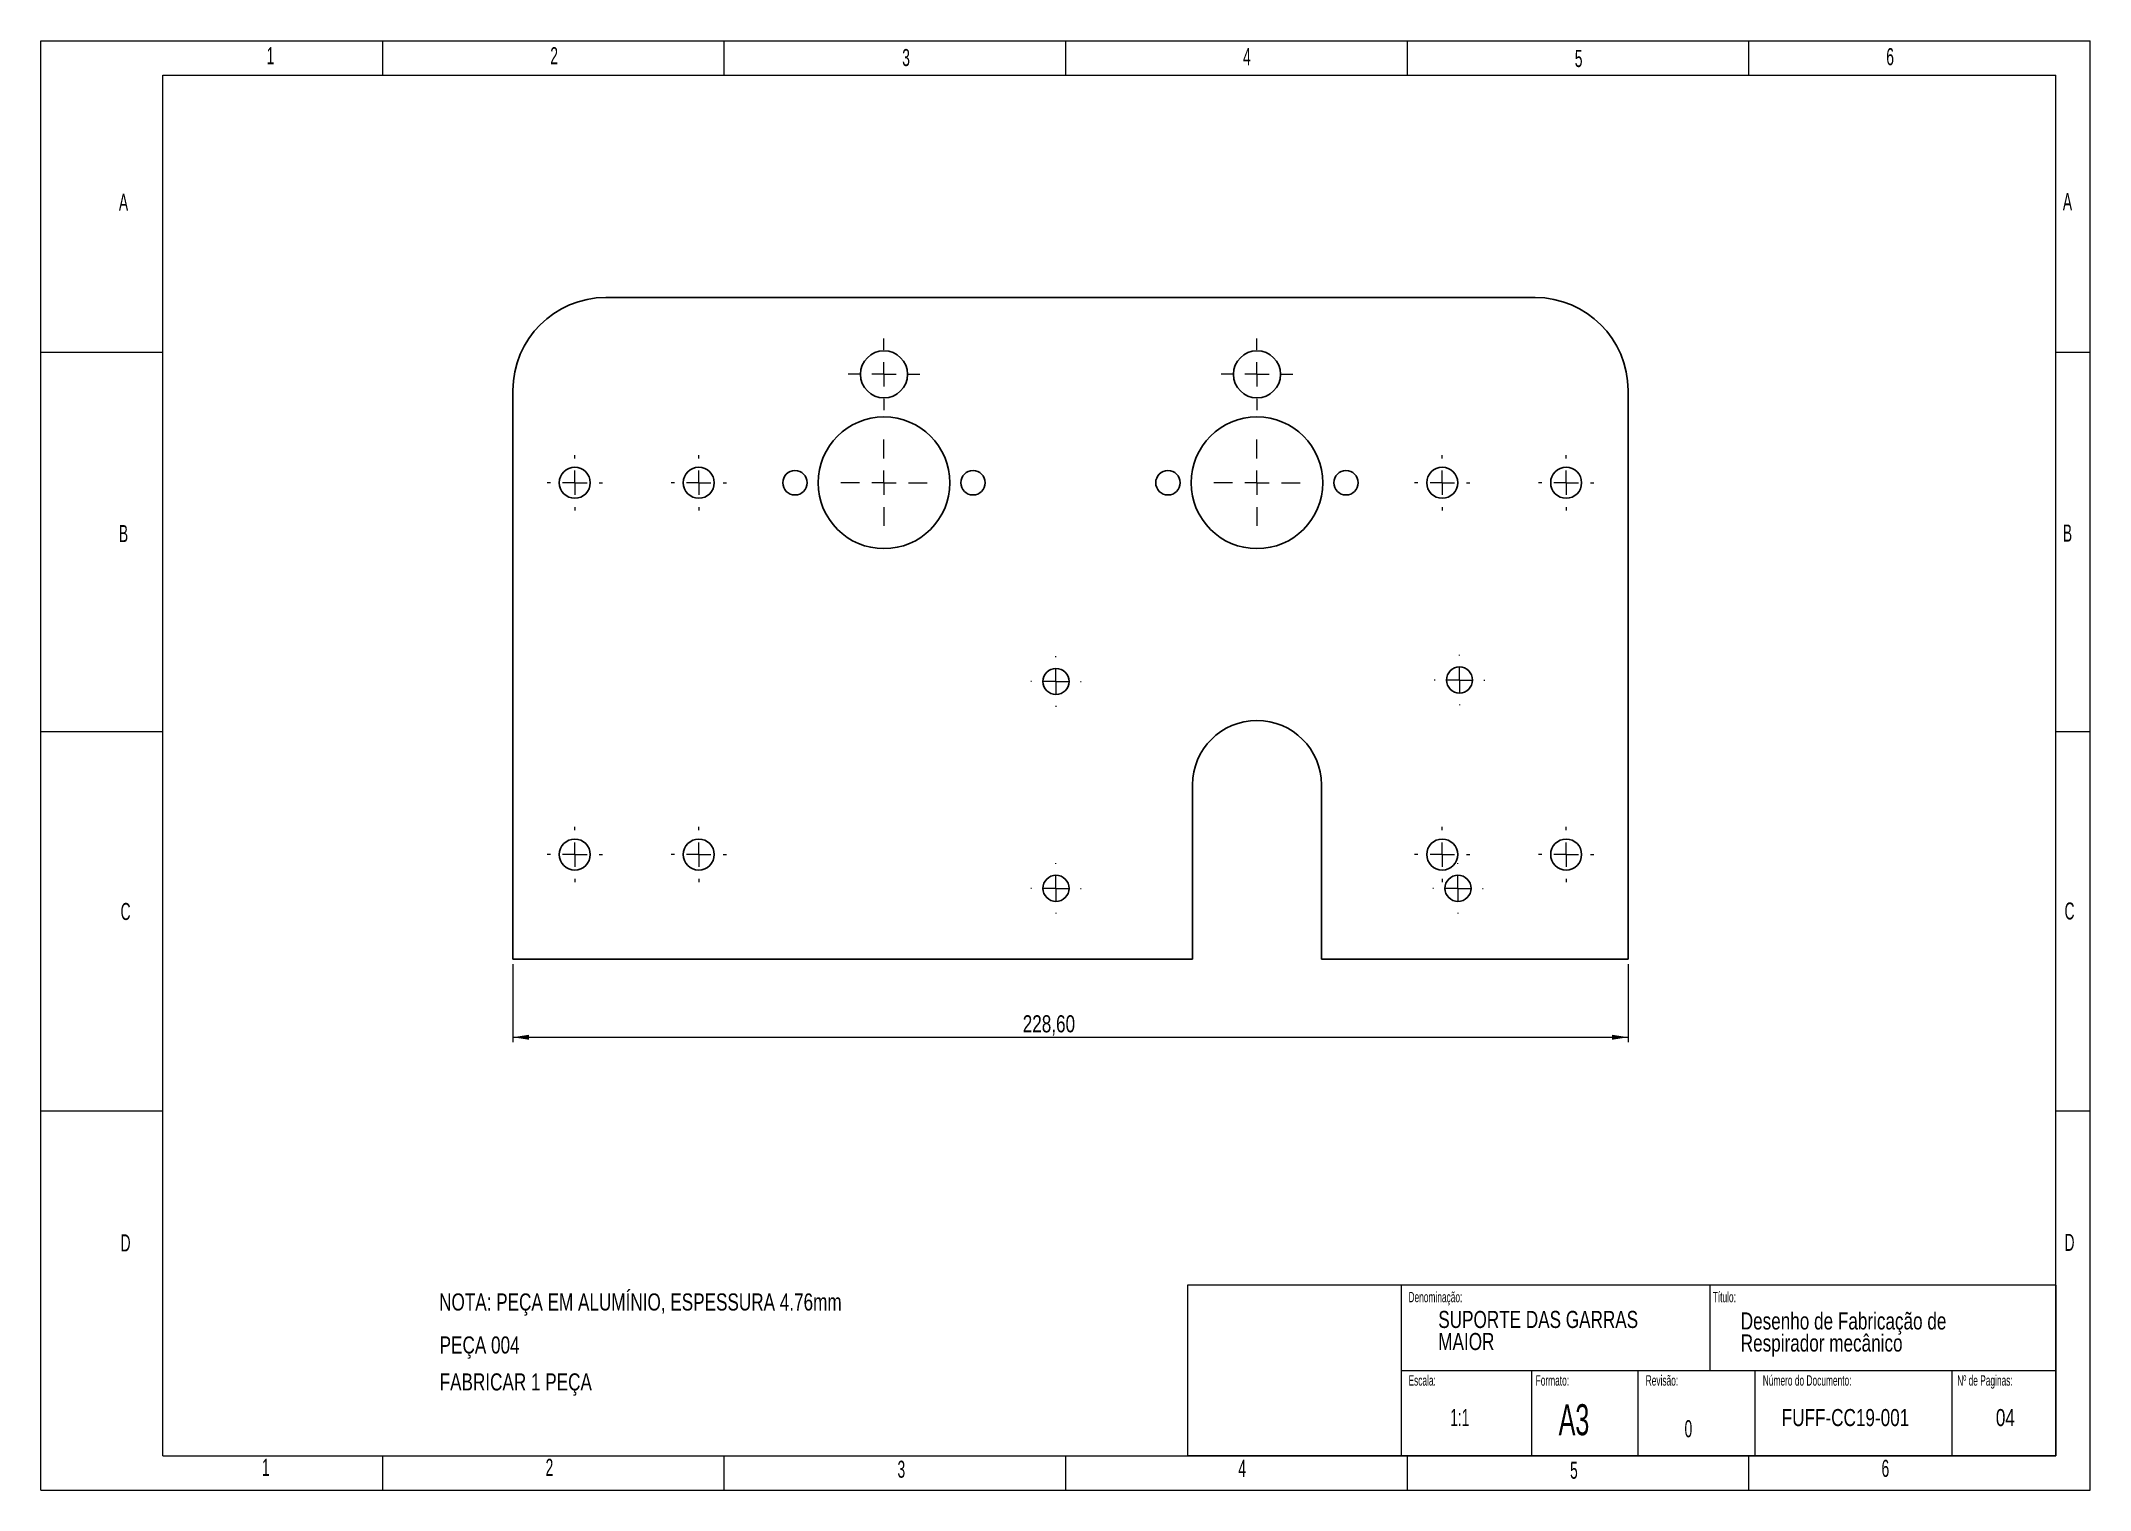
# Model space of a CAD drawing. Header units: millimetres. Extents: x 0 to 420, y 0 to 297.
import ezdxf

# ---------------------------------------------------------------- set-up
doc = ezdxf.new("R2010")
doc.units = ezdxf.units.MM
doc.styles.add('SLDTEXTSTYLE0', font='TXT', dxfattribs={"width": 0.75})
doc.styles.add('SLDTEXTSTYLE1', font='TXT', dxfattribs={"width": 0.605})
doc.dimstyles.new('SLDDIMSTYLE0', dxfattribs={"dimtxt": 3.5, "dimasz": 3.302, "dimexe": 0, "dimexo": 0.0625, "dimgap": 0.875, "dimtad": 1, "dimrnd": 1e-09, "dimzin": 12, "dimdsep": 46, "dimtxsty": 'SLDTEXTSTYLE0', "dimsah": 1, "dimcen": 0.09, "dimadec": 0, "dimazin": 3, "dimtfac": 1, "dimtofl": 0, "dimtmove": 0, "dimatfit": 3, "dimfxl": 1, "dimfrac": 2, "dimtolj": 1, "dimtzin": 12, "dimarcsym": 0})

# ---------------------------------------------------------------- blocks, each defined once
blk = doc.blocks.new('SW_NOTE_0')
at = {"color": 0, "linetype": 'Continuous', "lineweight": 0, "char_height": 3.5, "attachment_point": 1, "style": 'SLDTEXTSTYLE0'}
for s, insert in [('Desenho de Fabricação de', (0, 4.51)), ('Respirador mecânico', (0, -0.01))]:
    blk.add_mtext(s, dxfattribs=dict(at, insert=insert))
blk = doc.blocks.new('SW_NOTE_1')
at = {"color": 0, "linetype": 'Continuous', "lineweight": 0, "char_height": 3.5, "attachment_point": 1, "style": 'SLDTEXTSTYLE0'}
for s, insert in [('SUPORTE DAS GARRAS', (0, 4.51)), ('MAIOR', (0, -0.01))]:
    blk.add_mtext(s, dxfattribs=dict(at, insert=insert))
blk = doc.blocks.new('_D')
at = {"color": 7, "linetype": 'Continuous', "lineweight": 18}
for p, q in [((96.72, 107.8), (96.72, 91.8)), ((325.32, 107.8), (325.32, 91.8)), ((96.72, 92.8), (325.32, 92.8))]:
    blk.add_line(p, q, dxfattribs=at)
for points in [[(96.72, 92.8), (100.02, 92.29), (100.02, 93.31)], [(325.32, 92.8), (322.02, 93.31), (322.02, 92.29)]]:
    blk.add_solid(points, dxfattribs=at)
at = {"color": 7, "linetype": 'Continuous', "lineweight": 18, "insert": (201.23, 97.31), "char_height": 3.5, "attachment_point": 1, "style": 'SLDTEXTSTYLE0'}
blk.add_mtext('228,60', dxfattribs=at)
blk = doc.blocks.new('SW_CENTERMARKSYMBOL_0')
at = {"color": 0, "linetype": 'Continuous', "lineweight": 18}
for p, q in [((0, 5), (0, 8.85)), ((-5, 0), (-8.85, 0)), ((0, 0), (-2.5, 0)), ((0, 0), (0, 2.5)), ((0, 0), (2.5, 0)), ((0, 0), (0, -2.5)), ((5, 0), (8.85, 0)), ((0, -5), (0, -8.85))]:
    blk.add_line(p, q, dxfattribs=at)
blk = doc.blocks.new('SW_CENTERMARKSYMBOL_1')
at = {"color": 0, "linetype": 'Continuous', "lineweight": 18}
for p, q in [((0, 5), (0, 8.85)), ((-5, 0), (-8.85, 0)), ((0, 0), (-2.5, 0)), ((0, 0), (0, 2.5)), ((0, 0), (2.5, 0)), ((0, 0), (0, -2.5)), ((5, 0), (8.85, 0)), ((0, -5), (0, -8.85))]:
    blk.add_line(p, q, dxfattribs=at)
blk = doc.blocks.new('SW_CENTERMARKSYMBOL_2')
at = {"color": 0, "linetype": 'Continuous', "lineweight": 18}
for p, q in [((0, 5), (0, 7.326)), ((-5, 0), (-7.326, 0)), ((0, 0), (-2.5, 0)), ((0, 0), (0, 2.5)), ((0, 0), (2.5, 0)), ((0, 0), (0, -2.5)), ((5, 0), (7.326, 0)), ((0, -5), (0, -7.326))]:
    blk.add_line(p, q, dxfattribs=at)
blk = doc.blocks.new('SW_CENTERMARKSYMBOL_3')
at = {"color": 0, "linetype": 'Continuous', "lineweight": 18}
for p, q in [((0, 5), (0, 7.326)), ((-5, 0), (-7.326, 0)), ((0, 0), (-2.5, 0)), ((0, 0), (0, 2.5)), ((0, 0), (2.5, 0)), ((0, 0), (0, -2.5)), ((5, 0), (7.326, 0)), ((0, -5), (0, -7.326))]:
    blk.add_line(p, q, dxfattribs=at)
blk = doc.blocks.new('SW_CENTERMARKSYMBOL_4')
at = {"color": 0, "linetype": 'Continuous', "lineweight": 18}
for p, q in [((0, 5), (0, 5.675)), ((-5, 0), (-5.675, 0)), ((0, 0), (-2.5, 0)), ((0, 0), (0, 2.5)), ((0, 0), (2.5, 0)), ((0, 0), (0, -2.5)), ((5, 0), (5.675, 0)), ((0, -5), (0, -5.675))]:
    blk.add_line(p, q, dxfattribs=at)
blk = doc.blocks.new('SW_CENTERMARKSYMBOL_5')
at = {"color": 0, "linetype": 'Continuous', "lineweight": 18}
for p, q in [((0, 5), (0, 5.675)), ((-5, 0), (-5.675, 0)), ((0, 0), (-2.5, 0)), ((0, 0), (0, 2.5)), ((0, 0), (2.5, 0)), ((0, 0), (0, -2.5)), ((5, 0), (5.675, 0)), ((0, -5), (0, -5.675))]:
    blk.add_line(p, q, dxfattribs=at)
blk = doc.blocks.new('SW_CENTERMARKSYMBOL_6')
at = {"color": 0, "linetype": 'Continuous', "lineweight": 18}
for p, q in [((0, 5), (0, 5.675)), ((-5, 0), (-5.675, 0)), ((0, 0), (-2.5, 0)), ((0, 0), (0, 2.5)), ((0, 0), (2.5, 0)), ((0, 0), (0, -2.5)), ((5, 0), (5.675, 0)), ((0, -5), (0, -5.675))]:
    blk.add_line(p, q, dxfattribs=at)
blk = doc.blocks.new('SW_CENTERMARKSYMBOL_7')
at = {"color": 0, "linetype": 'Continuous', "lineweight": 18}
for p, q in [((0, 5), (0, 5.675)), ((-5, 0), (-5.675, 0)), ((0, 0), (-2.5, 0)), ((0, 0), (0, 2.5)), ((0, 0), (2.5, 0)), ((0, 0), (0, -2.5)), ((5, 0), (5.675, 0)), ((0, -5), (0, -5.675))]:
    blk.add_line(p, q, dxfattribs=at)
blk = doc.blocks.new('SW_CENTERMARKSYMBOL_8')
at = {"color": 0, "linetype": 'Continuous', "lineweight": 18}
for p, q in [((0, 5), (0, 5.675)), ((-5, 0), (-5.675, 0)), ((0, 0), (-2.5, 0)), ((0, 0), (0, 2.5)), ((0, 0), (2.5, 0)), ((0, 0), (0, -2.5)), ((5, 0), (5.675, 0)), ((0, -5), (0, -5.675))]:
    blk.add_line(p, q, dxfattribs=at)
blk = doc.blocks.new('SW_CENTERMARKSYMBOL_9')
at = {"color": 0, "linetype": 'Continuous', "lineweight": 18}
for p, q in [((0, 5), (0, 5.675)), ((-5, 0), (-5.675, 0)), ((0, 0), (-2.5, 0)), ((0, 0), (0, 2.5)), ((0, 0), (2.5, 0)), ((0, 0), (0, -2.5)), ((5, 0), (5.675, 0)), ((0, -5), (0, -5.675))]:
    blk.add_line(p, q, dxfattribs=at)
blk = doc.blocks.new('SW_CENTERMARKSYMBOL_10')
at = {"color": 0, "linetype": 'Continuous', "lineweight": 18}
for p, q in [((0, 5), (0, 5.675)), ((-5, 0), (-5.675, 0)), ((0, 0), (-2.5, 0)), ((0, 0), (0, 2.5)), ((0, 0), (2.5, 0)), ((0, 0), (0, -2.5)), ((5, 0), (5.675, 0)), ((0, -5), (0, -5.675))]:
    blk.add_line(p, q, dxfattribs=at)
blk = doc.blocks.new('SW_CENTERMARKSYMBOL_11')
at = {"color": 0, "linetype": 'Continuous', "lineweight": 18}
for p, q in [((0, 5), (0, 5.675)), ((-5, 0), (-5.675, 0)), ((0, 0), (-2.5, 0)), ((0, 0), (0, 2.5)), ((0, 0), (2.5, 0)), ((0, 0), (0, -2.5)), ((5, 0), (5.675, 0)), ((0, -5), (0, -5.675))]:
    blk.add_line(p, q, dxfattribs=at)
blk = doc.blocks.new('SW_CENTERMARKSYMBOL_12')
at = {"color": 0, "linetype": 'Continuous', "lineweight": 18}
for p, q in [((0, 5), (0, 5.175)), ((-5, 0), (-5.175, 0)), ((0, 0), (-2.5, 0)), ((0, 0), (0, 2.5)), ((0, 0), (2.5, 0)), ((0, 0), (0, -2.5)), ((5, 0), (5.175, 0)), ((0, -5), (0, -5.175))]:
    blk.add_line(p, q, dxfattribs=at)
blk = doc.blocks.new('SW_CENTERMARKSYMBOL_13')
at = {"color": 0, "linetype": 'Continuous', "lineweight": 18}
for p, q in [((0, 5), (0, 5.175)), ((-5, 0), (-5.175, 0)), ((0, 0), (-2.5, 0)), ((0, 0), (0, 2.5)), ((0, 0), (2.5, 0)), ((0, 0), (0, -2.5)), ((5, 0), (5.175, 0)), ((0, -5), (0, -5.175))]:
    blk.add_line(p, q, dxfattribs=at)
blk = doc.blocks.new('SW_CENTERMARKSYMBOL_14')
at = {"color": 0, "linetype": 'Continuous', "lineweight": 18}
for p, q in [((0, 5), (0, 5.175)), ((-5, 0), (-5.175, 0)), ((0, 0), (-2.5, 0)), ((0, 0), (0, 2.5)), ((0, 0), (2.5, 0)), ((0, 0), (0, -2.5)), ((5, 0), (5.175, 0)), ((0, -5), (0, -5.175))]:
    blk.add_line(p, q, dxfattribs=at)
blk = doc.blocks.new('SW_CENTERMARKSYMBOL_15')
at = {"color": 0, "linetype": 'Continuous', "lineweight": 18}
for p, q in [((0, 5), (0, 5.175)), ((-5, 0), (-5.175, 0)), ((0, 0), (-2.5, 0)), ((0, 0), (0, 2.5)), ((0, 0), (2.5, 0)), ((0, 0), (0, -2.5)), ((5, 0), (5.175, 0)), ((0, -5), (0, -5.175))]:
    blk.add_line(p, q, dxfattribs=at)

msp = doc.modelspace()

# ---------------------------------------------------------------- linework, layer by layer
at = {"color": 7, "linetype": 'Continuous', "lineweight": 18}
for p, q in [((0, 0), (0, 297)), ((0, 297), (420, 297)), ((0, 0), (0, 297)), ((70, 297), (70, 290)), ((140, 297), (140, 290)), ((210, 297), (210, 290)), ((280, 297), (280, 290)), ((350, 297), (350, 290)), ((420, 0), (420, 297)), ((420, 0), (420, 297)), ((25, 7), (25, 290)), ((25, 290), (413, 290)), ((25, 7), (25, 290)), ((413, 7), (413, 290)), ((413, 7), (413, 290)), ((413, 7), (413, 290)), ((0, 233.25), (25, 233.25)), ((413, 233.25), (420, 233.25)), ((0, 155.5), (25, 155.5)), ((413, 155.5), (420, 155.5)), ((0, 77.75), (25, 77.75)), ((413, 77.75), (420, 77.75)), ((413, 42), (235, 42)), ((235, 42), (235, 7)), ((278.806, 42), (278.806, 7)), ((342.053, 42), (342.053, 24.5)), ((413, 42), (413, 7)), ((413, 7), (413, 42)), ((278.806, 24.5), (413, 24.5)), ((305.497, 24.5), (305.497, 7)), ((327.336, 24.5), (327.336, 7)), ((351.311, 24.5), (351.311, 7)), ((391.666, 24.5), (391.666, 7)), ((25, 7), (413, 7)), ((70, 7), (70, 0)), ((140, 7), (140, 0)), ((210, 7), (210, 0)), ((235, 7), (413, 7)), ((413, 7), (235, 7)), ((280, 7), (280, 0)), ((350, 7), (350, 0)), ((0, 0), (420, 0))]:
    msp.add_line(p, q, dxfattribs=at)
at = {"color": 7, "linetype": 'Continuous', "lineweight": 25}
for p, q in [((306.272, 244.424), (115.772, 244.424)), ((96.722, 225.374), (96.722, 108.802)), ((325.322, 108.802), (325.322, 225.374)), ((236.041, 144.521), (236.041, 108.802)), ((262.457, 108.802), (262.457, 144.521)), ((96.722, 108.802), (236.041, 108.802)), ((262.457, 108.802), (325.322, 108.802))]:
    msp.add_line(p, q, dxfattribs=at)
for centre, radius in [((172.795, 228.676), 4.826), ((249.249, 228.676), 4.826), ((172.795, 206.451), 13.5), ((249.245, 206.451), 13.5), ((109.422, 206.451), 3.175), ((134.822, 206.451), 3.175), ((154.545, 206.451), 2.5), ((191.045, 206.451), 2.5), ((230.995, 206.451), 2.5), ((267.495, 206.451), 2.5), ((287.222, 206.451), 3.175), ((312.622, 206.451), 3.175), ((208.049, 165.721), 2.675), ((290.76, 166.02), 2.675), ((109.422, 130.251), 3.175), ((134.822, 130.251), 3.175), ((287.222, 130.251), 3.175), ((312.622, 130.251), 3.175), ((208.049, 123.321), 2.675), ((290.449, 123.321), 2.675)]:
    msp.add_circle(centre, radius, dxfattribs=at)
for centre, radius, start, end in [((115.772, 225.374), 19.05, 90, 180), ((306.272, 225.374), 19.05, 0, 90), ((249.249, 144.521), 13.208, 0, 180)]:
    msp.add_arc(centre, radius, start, end, dxfattribs=at)

# ---------------------------------------------------------------- block references
at = {"color": 7, "linetype": 'Continuous', "lineweight": 18}
for name, p in [('SW_CENTERMARKSYMBOL_2', (172.795, 228.676)), ('SW_CENTERMARKSYMBOL_3', (249.249, 228.676)), ('SW_CENTERMARKSYMBOL_1', (172.795, 206.451)), ('SW_CENTERMARKSYMBOL_0', (249.249, 206.451)), ('SW_CENTERMARKSYMBOL_5', (109.422, 206.451)), ('SW_CENTERMARKSYMBOL_7', (134.822, 206.451)), ('SW_CENTERMARKSYMBOL_6', (287.222, 206.451)), ('SW_CENTERMARKSYMBOL_4', (312.622, 206.451)), ('SW_CENTERMARKSYMBOL_15', (208.049, 165.721)), ('SW_CENTERMARKSYMBOL_14', (290.76, 166.02)), ('SW_CENTERMARKSYMBOL_11', (109.422, 130.251)), ('SW_CENTERMARKSYMBOL_9', (134.822, 130.251)), ('SW_CENTERMARKSYMBOL_10', (287.222, 130.251)), ('SW_CENTERMARKSYMBOL_8', (312.622, 130.251)), ('SW_CENTERMARKSYMBOL_12', (208.049, 123.321)), ('SW_CENTERMARKSYMBOL_13', (290.449, 123.321))]:
    msp.add_blockref(name, p, dxfattribs=at)
at = {"color": 7, "linetype": 'Continuous', "lineweight": 0}
for name, p in [('SW_NOTE_1', (286.411, 32.199)), ('SW_NOTE_0', (348.408, 31.891))]:
    msp.add_blockref(name, p, dxfattribs=at)

# ---------------------------------------------------------------- texts
at = {"color": 7, "linetype": 'Continuous', "lineweight": 0, "attachment_point": 1}
for s, insert, char_height, style in [('1', (46.263, 295.741), 3.5, 'SLDTEXTSTYLE1'), ('2', (104.4, 295.741), 3.5, 'SLDTEXTSTYLE1'), ('3', (176.533, 295.355), 3.5, 'SLDTEXTSTYLE1'), ('4', (246.391, 295.54), 3.5, 'SLDTEXTSTYLE1'), ('5', (314.392, 295.158), 3.5, 'SLDTEXTSTYLE1'), ('6', (378.238, 295.54), 3.5, 'SLDTEXTSTYLE1'), ('A', (15.976, 265.725), 3.5, 'SLDTEXTSTYLE1'), ('A', (414.435, 265.823), 3.5, 'SLDTEXTSTYLE1'), ('B', (15.978, 197.793), 3.5, 'SLDTEXTSTYLE1'), ('B', (414.437, 197.891), 3.5, 'SLDTEXTSTYLE1'), ('C', (16.317, 120.333), 3.5, 'SLDTEXTSTYLE1'), ('C', (414.775, 120.431), 3.5, 'SLDTEXTSTYLE1'), ('D', (16.319, 52.401), 3.5, 'SLDTEXTSTYLE1'), ('D', (414.777, 52.499), 3.5, 'SLDTEXTSTYLE1'), ('NOTA: PEÇA EM ALUMÍNIO, ESPESSURA 4.76mm', (81.604, 40.293), 3.5, 'SLDTEXTSTYLE0'), ('Denominação:', (280.304, 40.609), 2.11667, 'SLDTEXTSTYLE1'), ('Título:', (342.663, 40.609), 2.1167, 'SLDTEXTSTYLE1'), ('PEÇA 004', (81.716, 31.479), 3.5, 'SLDTEXTSTYLE0'), ('FABRICAR 1 PEÇA', (81.716, 23.906), 3.5, 'SLDTEXTSTYLE0'), ('Escala:', (280.304, 23.516), 2.1167, 'SLDTEXTSTYLE1'), ('Formato:', (306.365, 23.516), 2.1167, 'SLDTEXTSTYLE1'), ('Revisão:', (328.924, 23.516), 2.1167, 'SLDTEXTSTYLE1'), ('Número do Documento:', (352.931, 23.516), 2.11667, 'SLDTEXTSTYLE1'), ('Nº de Paginas:', (392.775, 23.516), 2.11667, 'SLDTEXTSTYLE1'), ('A3', (311.085, 17.588), 6.35, 'SLDTEXTSTYLE1'), ('1:1', (288.85, 16.606), 3.5, 'SLDTEXTSTYLE1'), ('0', (336.89, 14.308), 3.5, 'SLDTEXTSTYLE1'), ('FUFF-CC19-001', (356.807, 16.601), 3.5, 'SLDTEXTSTYLE0'), ('04', (400.7, 16.601), 3.5, 'SLDTEXTSTYLE0'), ('1', (45.295, 6.395), 3.5, 'SLDTEXTSTYLE1'), ('2', (103.432, 6.395), 3.5, 'SLDTEXTSTYLE1'), ('3', (175.565, 6.009), 3.5, 'SLDTEXTSTYLE1'), ('4', (245.423, 6.194), 3.5, 'SLDTEXTSTYLE1'), ('5', (313.424, 5.812), 3.5, 'SLDTEXTSTYLE1'), ('6', (377.27, 6.194), 3.5, 'SLDTEXTSTYLE1')]:
    msp.add_mtext(s, dxfattribs=dict(at, insert=insert, char_height=char_height, style=style))

# ---------------------------------------------------------------- dimensions: what is measured, and where the dimension line sits
at = {"color": 7, "linetype": 'Continuous', "lineweight": 18}
dim = msp.add_linear_dim(base=(325.322, 92.802), p1=(96.722, 108.802), p2=(325.322, 108.802), dimstyle='SLDDIMSTYLE0', dxfattribs=at)
dim.commit()
dim.dimension.update_dxf_attribs({"geometry": '_D', "text_midpoint": (208.34, 92.802), "dimtype": 160})

doc.saveas('drawing.dxf')
